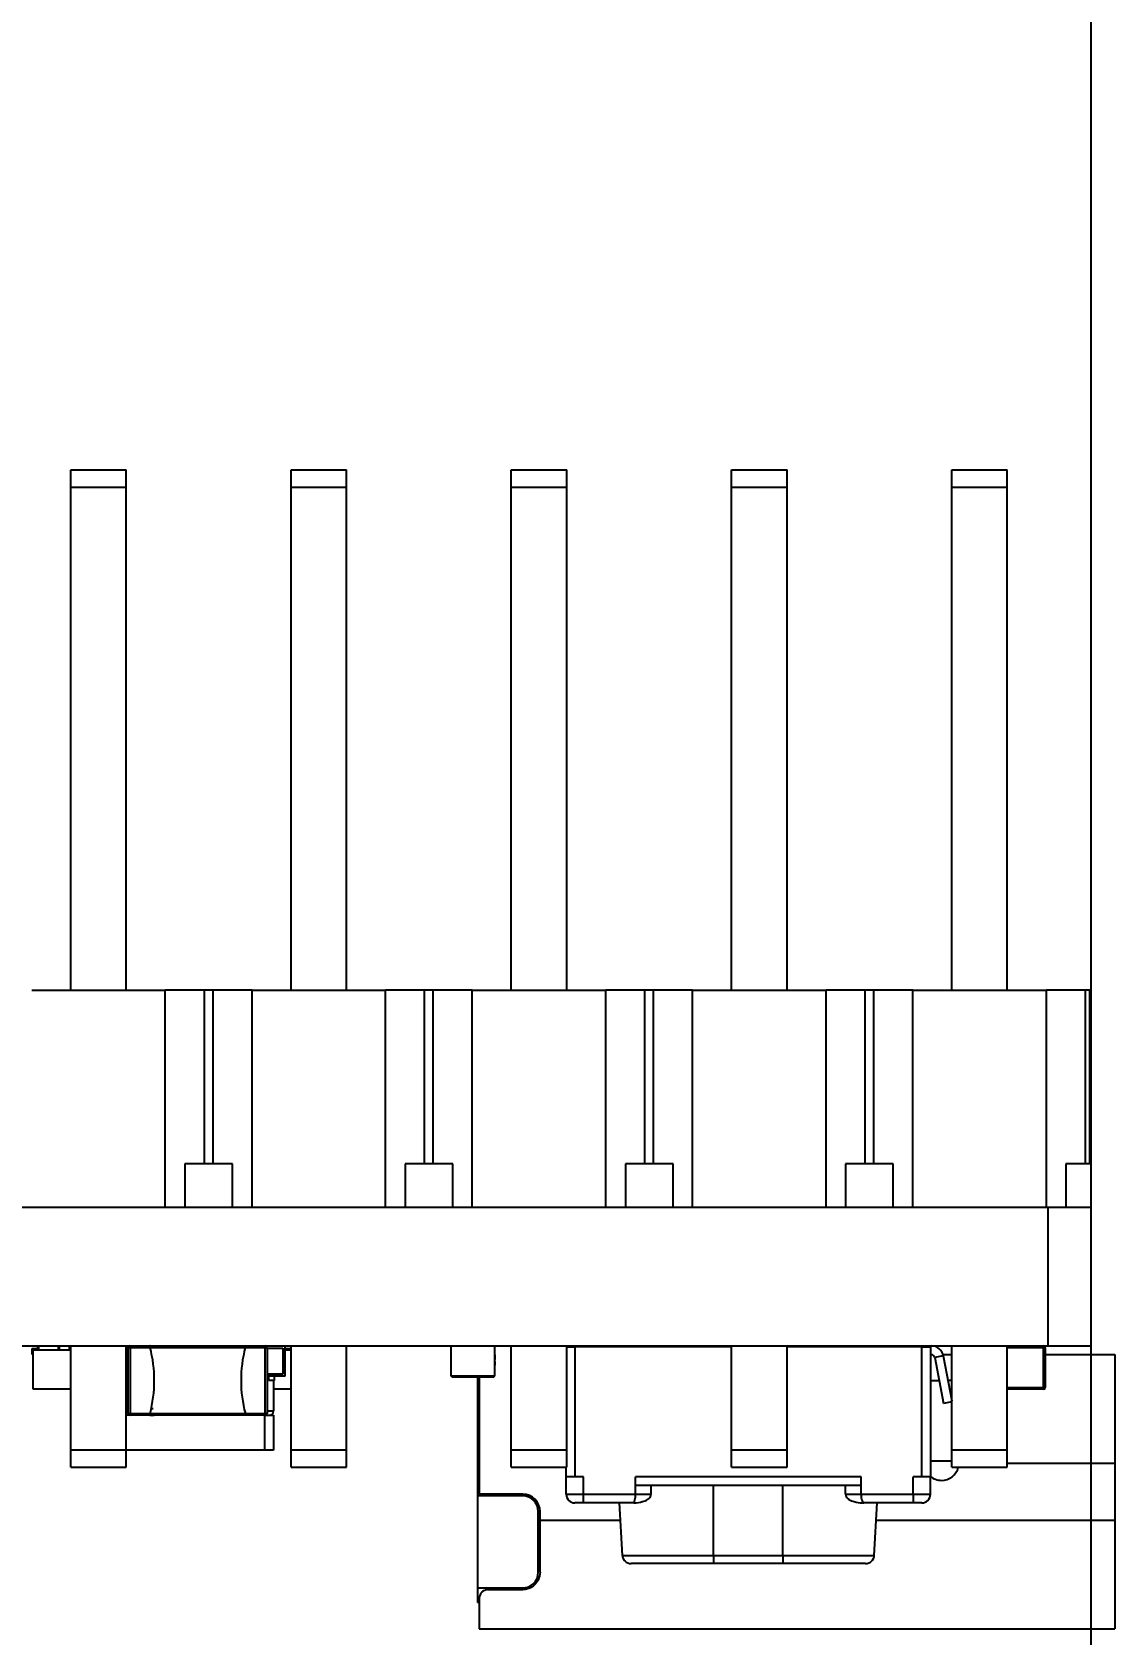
# Model space of a CAD drawing. Header units: millimetres. Extents: x 0 to 297, y 0 to 210.
# Drawn here: x 99.39 to 124.37, y 48.05 to 85.01 of the extents above; entities that cross this region are included whole.
import ezdxf

# ---------------------------------------------------------------- set-up
doc = ezdxf.new("R2010")
doc.units = ezdxf.units.MM
doc.layers.add('图框', color=7, linetype='Continuous')
doc.styles.add('SLDTEXTSTYLE0', font='TXT', dxfattribs={"width": 0.7})
doc.dimstyles.new('SLDDIMSTYLE0', dxfattribs={"dimtxt": 3.5, "dimasz": 4.08, "dimexe": 0, "dimexo": 0.0625, "dimgap": 0.875, "dimtad": 2, "dimlfac": 0.5, "dimrnd": 1e-09, "dimzin": 12, "dimdsep": 46, "dimtxsty": 'SLDTEXTSTYLE0', "dimsah": 1, "dimcen": 0.09, "dimadec": 0, "dimazin": 3, "dimtfac": 1, "dimtofl": 0, "dimtmove": 0, "dimatfit": 3, "dimfxl": 0, "dimfrac": 2, "dimtolj": 1, "dimtzin": 12, "dimarcsym": 0})

# ---------------------------------------------------------------- blocks, each defined once
blk = doc.blocks.new('_D_1')
at = {"layer": '图框'}
for p, q in [((32.492, 126.144), (32.492, 29.353)), ((123.815, 120.344), (123.815, 29.353)), ((32.492, 31.353), (123.815, 31.353))]:
    blk.add_line(p, q, dxfattribs=at)
for points in [[(32.492, 31.353), (36.572, 30.845), (36.572, 31.861)], [(123.815, 31.353), (119.735, 31.861), (119.735, 30.845)]]:
    blk.add_solid(points, dxfattribs=at)
at = {"layer": '图框', "insert": (78.348, 35.865), "char_height": 3.5, "attachment_point": 1, "style": 'SLDTEXTSTYLE0'}
blk.add_mtext('45.66', dxfattribs=at)

msp = doc.modelspace()

# ---------------------------------------------------------------- linework, layer by layer
at = {"color": 7, "linetype": 'Continuous', "lineweight": 25}
for p, q in [((100.286, 74.517), (100.286, 74.917)), ((100.286, 74.917), (101.566, 74.917)), ((101.566, 74.517), (101.566, 74.917)), ((105.366, 74.517), (105.366, 74.917)), ((105.366, 74.917), (106.646, 74.917)), ((106.646, 74.517), (106.646, 74.917)), ((110.446, 74.917), (111.726, 74.917)), ((110.446, 74.517), (110.446, 74.917)), ((111.726, 74.517), (111.726, 74.917)), ((115.526, 74.917), (116.806, 74.917)), ((115.526, 74.517), (115.526, 74.917)), ((116.806, 74.517), (116.806, 74.917)), ((120.606, 74.917), (121.886, 74.917)), ((120.606, 74.517), (120.606, 74.917)), ((121.886, 74.517), (121.886, 74.917)), ((100.286, 74.517), (101.566, 74.517)), ((100.286, 62.917), (100.286, 74.517)), ((101.566, 62.917), (101.566, 74.517)), ((105.366, 74.517), (106.646, 74.517)), ((105.366, 62.917), (105.366, 74.517)), ((106.646, 62.917), (106.646, 74.517)), ((110.446, 74.517), (111.726, 74.517)), ((110.446, 62.917), (110.446, 74.517)), ((111.726, 62.917), (111.726, 74.517)), ((115.526, 74.517), (116.806, 74.517)), ((115.526, 62.917), (115.526, 74.517)), ((116.806, 62.917), (116.806, 74.517)), ((120.606, 74.517), (121.886, 74.517)), ((120.606, 62.917), (120.606, 74.517)), ((121.886, 62.917), (121.886, 74.517)), ((99.386, 62.917), (102.466, 62.917)), ((102.466, 57.917), (102.466, 62.917)), ((103.366, 62.917), (102.466, 62.917)), ((103.366, 58.917), (103.366, 62.917)), ((103.566, 62.917), (103.366, 62.917)), ((103.566, 58.917), (103.566, 62.917)), ((104.466, 62.917), (103.566, 62.917)), ((104.466, 57.917), (104.466, 62.917)), ((104.466, 62.917), (107.546, 62.917)), ((107.546, 57.917), (107.546, 62.917)), ((108.446, 62.917), (107.546, 62.917)), ((108.446, 58.917), (108.446, 62.917)), ((108.646, 62.917), (108.446, 62.917)), ((108.646, 58.917), (108.646, 62.917)), ((109.546, 62.917), (108.646, 62.917)), ((109.546, 57.917), (109.546, 62.917)), ((109.546, 62.917), (112.626, 62.917)), ((112.626, 57.917), (112.626, 62.917)), ((113.526, 62.917), (112.626, 62.917)), ((113.526, 58.917), (113.526, 62.917)), ((113.726, 62.917), (113.526, 62.917)), ((113.726, 58.917), (113.726, 62.917)), ((114.626, 62.917), (113.726, 62.917)), ((114.626, 57.917), (114.626, 62.917)), ((114.626, 62.917), (117.706, 62.917)), ((117.706, 57.917), (117.706, 62.917)), ((118.606, 62.917), (117.706, 62.917)), ((118.606, 58.917), (118.606, 62.917)), ((118.806, 62.917), (118.606, 62.917)), ((118.806, 58.917), (118.806, 62.917)), ((119.706, 62.917), (118.806, 62.917)), ((119.706, 57.917), (119.706, 62.917)), ((119.706, 62.917), (122.786, 62.917)), ((122.786, 57.917), (122.786, 62.917)), ((123.686, 62.917), (122.786, 62.917)), ((123.686, 58.917), (123.686, 62.917)), ((123.786, 62.917), (123.686, 62.917)), ((123.786, 58.917), (123.786, 62.917)), ((123.806, 62.389), (123.786, 62.389)), ((123.806, 62.304), (123.786, 62.304)), ((123.806, 62.142), (123.786, 62.142)), ((123.806, 61.949), (123.786, 61.949)), ((123.806, 61.747), (123.786, 61.747)), ((123.806, 61.747), (123.806, 61.541)), ((123.806, 61.534), (123.786, 61.534)), ((123.806, 61.476), (123.786, 61.476)), ((123.806, 61.476), (123.806, 61.356)), ((123.806, 61.356), (123.786, 61.356)), ((123.806, 61.172), (123.786, 61.172)), ((123.806, 61.097), (123.786, 61.097)), ((123.806, 60.864), (123.786, 60.864)), ((123.806, 60.711), (123.786, 60.711)), ((123.806, 60.702), (123.786, 60.702)), ((123.806, 60.677), (123.786, 60.677)), ((123.806, 60.659), (123.786, 60.659)), ((123.806, 60.864), (123.806, 60.711)), ((123.806, 60.612), (123.786, 60.612)), ((123.806, 60.55), (123.786, 60.55)), ((123.806, 60.549), (123.786, 60.549)), ((123.806, 60.513), (123.786, 60.513)), ((123.806, 60.489), (123.786, 60.489)), ((123.806, 60.465), (123.786, 60.465)), ((123.806, 60.41), (123.786, 60.41)), ((123.806, 60.351), (123.786, 60.351)), ((123.806, 60.328), (123.786, 60.328)), ((123.806, 60.309), (123.786, 60.309)), ((123.806, 60.302), (123.786, 60.302)), ((123.806, 60.279), (123.786, 60.279)), ((123.806, 60.578), (123.806, 60.568)), ((123.806, 60.568), (123.806, 60.556)), ((123.806, 60.55), (123.806, 60.549)), ((123.806, 60.549), (123.806, 60.513)), ((123.806, 60.508), (123.806, 60.489)), ((123.806, 60.324), (123.806, 60.309)), ((123.806, 60.309), (123.806, 60.303)), ((123.806, 60.206), (123.786, 60.206)), ((123.806, 60.114), (123.786, 60.114)), ((123.806, 60.075), (123.786, 60.075)), ((123.806, 59.922), (123.786, 59.922)), ((123.806, 59.909), (123.786, 59.909)), ((123.806, 60.225), (123.806, 60.206)), ((123.806, 60.206), (123.806, 60.114)), ((123.806, 60.106), (123.806, 60.083)), ((123.806, 60.075), (123.806, 59.922)), ((123.806, 59.922), (123.806, 59.909)), ((123.806, 59.909), (123.806, 59.868)), ((123.806, 59.868), (123.786, 59.868)), ((123.806, 59.79), (123.786, 59.79)), ((123.806, 59.68), (123.786, 59.68)), ((123.806, 59.637), (123.786, 59.637)), ((123.806, 59.621), (123.786, 59.621)), ((123.806, 59.58), (123.786, 59.58)), ((123.806, 59.553), (123.786, 59.553)), ((123.806, 59.868), (123.806, 59.79)), ((123.806, 59.621), (123.806, 59.58)), ((123.806, 59.58), (123.806, 59.553)), ((123.806, 59.553), (123.806, 59.434)), ((123.806, 59.434), (123.786, 59.434)), ((123.806, 59.405), (123.786, 59.405)), ((123.806, 59.365), (123.786, 59.365)), ((123.806, 59.434), (123.806, 59.405)), ((123.806, 59.405), (123.806, 59.365)), ((102.916, 58.917), (102.916, 57.917)), ((103.366, 58.917), (102.916, 58.917)), ((103.566, 58.917), (103.366, 58.917)), ((104.016, 58.917), (103.566, 58.917)), ((104.016, 57.917), (104.016, 58.917)), ((107.996, 58.917), (107.996, 57.917)), ((108.446, 58.917), (107.996, 58.917)), ((108.646, 58.917), (108.446, 58.917)), ((109.096, 58.917), (108.646, 58.917)), ((109.096, 57.917), (109.096, 58.917)), ((113.076, 58.917), (113.076, 57.917)), ((113.526, 58.917), (113.076, 58.917)), ((113.726, 58.917), (113.526, 58.917)), ((114.176, 58.917), (113.726, 58.917)), ((114.176, 57.917), (114.176, 58.917)), ((118.156, 58.917), (118.156, 57.917)), ((118.606, 58.917), (118.156, 58.917)), ((118.806, 58.917), (118.606, 58.917)), ((119.256, 58.917), (118.806, 58.917)), ((119.256, 57.917), (119.256, 58.917)), ((123.236, 58.917), (123.236, 57.917)), ((123.686, 58.917), (123.236, 58.917)), ((123.786, 58.917), (123.686, 58.917)), ((48.856, 57.917), (122.824, 57.917)), ((122.824, 57.917), (122.824, 54.716)), ((122.824, 57.917), (123.815, 57.917)), ((123.815, 57.917), (123.815, 54.716)), ((48.856, 54.716), (122.824, 54.716)), ((99.518, 54.716), (99.518, 54.616)), ((99.538, 54.716), (99.538, 54.616)), ((99.998, 54.716), (99.998, 54.616)), ((100.018, 54.716), (100.018, 54.616)), ((100.252, 54.716), (100.252, 54.616)), ((100.272, 54.716), (100.272, 54.616)), ((100.286, 52.317), (100.286, 54.716)), ((101.566, 52.317), (101.566, 54.716)), ((101.578, 54.696), (101.578, 54.716)), ((101.652, 54.676), (101.652, 54.716)), ((102.107, 54.711), (102.107, 54.711)), ((102.107, 54.708), (102.107, 54.711)), ((102.107, 54.708), (102.107, 54.71)), ((102.212, 54.696), (102.212, 54.716)), ((102.458, 54.696), (102.458, 54.716)), ((103.228, 54.696), (103.228, 54.716)), ((103.728, 54.696), (103.728, 54.716)), ((103.836, 54.716), (103.836, 54.696)), ((104.178, 54.696), (104.178, 54.716)), ((104.212, 54.716), (104.212, 54.696)), ((104.317, 54.711), (104.318, 54.711)), ((104.317, 54.708), (104.317, 54.711)), ((104.317, 54.71), (104.317, 54.708)), ((104.772, 54.716), (104.772, 54.676)), ((105.228, 54.016), (105.228, 54.716)), ((105.366, 52.317), (105.366, 54.716)), ((106.646, 52.317), (106.646, 54.716)), ((109.062, 54.016), (109.062, 54.716)), ((110.062, 54.016), (110.062, 54.716)), ((110.446, 52.317), (110.446, 54.716)), ((111.726, 52.317), (111.726, 54.716)), ((112.192, 54.716), (112.192, 54.696)), ((112.308, 54.696), (112.308, 54.716)), ((115.526, 52.317), (115.526, 54.716)), ((116.806, 52.317), (116.806, 54.716)), ((118.315, 54.716), (118.302, 54.696)), ((119.632, 54.716), (119.632, 54.696)), ((120.606, 52.317), (120.606, 54.716)), ((121.886, 52.317), (121.886, 54.716)), ((122.722, 54.716), (122.722, 54.676)), ((122.824, 54.716), (123.815, 54.716)), ((99.398, 54.516), (99.398, 54.656)), ((99.398, 54.656), (99.518, 54.656)), ((99.398, 54.516), (99.418, 54.516)), ((99.418, 53.716), (99.418, 54.616)), ((100.286, 54.616), (99.418, 54.616)), ((100.272, 54.696), (100.286, 54.696)), ((101.566, 54.696), (101.618, 54.696)), ((101.652, 54.676), (101.612, 54.676)), ((101.612, 53.156), (101.612, 54.676)), ((102.116, 54.676), (101.652, 54.676)), ((101.652, 54.676), (101.652, 53.156)), ((102.111, 54.696), (102.103, 54.696)), ((102.113, 54.696), (104.312, 54.696)), ((104.309, 54.676), (102.116, 54.676)), ((104.772, 54.676), (104.309, 54.676)), ((104.321, 54.696), (104.314, 54.696)), ((104.772, 54.676), (104.812, 54.676)), ((104.772, 53.156), (104.772, 54.676)), ((104.812, 54.676), (104.812, 53.156)), ((104.812, 54.666), (105.178, 54.666)), ((105.178, 54.666), (105.178, 54.066)), ((105.228, 54.656), (105.366, 54.656)), ((105.366, 54.616), (105.228, 54.616)), ((110.064, 54.52), (110.062, 54.52)), ((110.064, 54.512), (110.062, 54.512)), ((110.064, 54.494), (110.062, 54.494)), ((110.064, 54.487), (110.062, 54.487)), ((110.064, 54.405), (110.062, 54.405)), ((110.064, 54.405), (110.062, 54.405)), ((110.064, 54.405), (110.062, 54.405)), ((110.064, 54.404), (110.062, 54.404)), ((110.064, 54.404), (110.062, 54.404)), ((110.064, 54.404), (110.062, 54.404)), ((110.064, 54.403), (110.062, 54.403)), ((110.064, 54.402), (110.062, 54.402)), ((110.064, 54.357), (110.062, 54.357)), ((110.064, 54.494), (110.064, 54.488)), ((110.064, 54.487), (110.064, 54.405)), ((110.064, 54.405), (110.064, 54.405)), ((110.064, 54.357), (110.064, 54.275)), ((111.726, 54.696), (111.912, 54.696)), ((111.912, 54.696), (111.912, 51.696)), ((115.526, 54.696), (111.912, 54.696)), ((119.912, 54.696), (116.806, 54.696)), ((119.912, 51.696), (119.912, 54.696)), ((119.912, 54.696), (120.112, 54.696)), ((120.112, 54.696), (120.112, 51.696)), ((120.132, 54.516), (120.112, 54.516)), ((120.409, 54.487), (120.213, 54.45)), ((120.213, 54.45), (120.414, 53.391)), ((120.402, 54.516), (120.606, 54.516)), ((120.409, 54.487), (120.606, 53.451)), ((122.762, 54.676), (122.722, 54.676)), ((122.722, 53.756), (122.722, 54.676)), ((122.762, 54.676), (122.762, 53.756)), ((122.762, 54.516), (124.368, 54.516)), ((124.368, 54.516), (124.368, 52.016)), ((105.178, 54.066), (104.812, 54.066)), ((104.828, 54.066), (104.812, 54.066)), ((104.812, 54.036), (104.828, 54.036)), ((104.828, 54.036), (104.812, 54.004)), ((104.818, 54.016), (104.828, 54.016)), ((104.828, 54.066), (104.828, 54.036)), ((105.178, 54.066), (104.828, 54.066)), ((104.828, 54.066), (104.828, 54.016)), ((105.228, 54.016), (104.828, 54.016)), ((104.853, 53.916), (104.853, 54.016)), ((104.978, 54.016), (104.978, 53.916)), ((110.062, 54.016), (109.062, 54.016)), ((109.082, 53.996), (109.072, 54.016)), ((110.042, 53.996), (109.082, 53.996)), ((109.668, 53.996), (109.668, 51.256)), ((109.708, 53.996), (109.708, 51.296)), ((110.042, 53.996), (110.052, 54.016)), ((110.064, 54.275), (110.062, 54.275)), ((110.064, 54.275), (110.062, 54.275)), ((110.064, 54.275), (110.062, 54.275)), ((110.064, 54.275), (110.062, 54.275)), ((110.064, 54.275), (110.062, 54.275)), ((110.064, 54.274), (110.062, 54.274)), ((110.064, 54.273), (110.062, 54.273)), ((110.064, 54.25), (110.062, 54.25)), ((110.064, 54.275), (110.064, 54.275)), ((99.416, 53.953), (99.418, 53.953)), ((99.416, 53.933), (99.418, 53.933)), ((99.416, 53.919), (99.418, 53.919)), ((99.416, 53.888), (99.418, 53.888)), ((99.416, 53.855), (99.418, 53.855)), ((99.416, 53.841), (99.418, 53.841)), ((99.416, 53.829), (99.418, 53.829)), ((99.416, 53.817), (99.418, 53.817)), ((100.286, 53.716), (99.418, 53.716)), ((104.978, 53.916), (104.853, 53.916)), ((104.958, 53.916), (104.958, 53.216)), ((105.366, 53.716), (104.958, 53.716)), ((120.112, 53.916), (120.314, 53.916)), ((120.606, 53.916), (120.518, 53.916)), ((122.722, 53.716), (121.886, 53.716)), ((122.722, 53.756), (122.762, 53.756)), ((122.722, 53.756), (122.722, 53.716)), ((120.606, 53.427), (120.414, 53.391)), ((101.652, 53.116), (101.566, 53.116)), ((101.612, 53.156), (101.652, 53.156)), ((101.652, 53.156), (102.113, 53.156)), ((101.652, 53.116), (101.652, 53.156)), ((102.116, 53.116), (101.652, 53.116)), ((102.111, 53.122), (102.103, 53.122)), ((102.107, 53.136), (102.107, 53.136)), ((102.107, 53.136), (102.107, 53.135)), ((102.111, 53.148), (102.111, 53.122)), ((102.113, 53.156), (104.312, 53.156)), ((104.309, 53.136), (102.116, 53.136)), ((102.116, 53.116), (102.212, 53.116)), ((102.212, 53.116), (102.212, 53.136)), ((104.212, 53.116), (102.212, 53.116)), ((104.212, 53.136), (104.212, 53.116)), ((104.309, 53.116), (104.212, 53.116)), ((104.772, 53.116), (104.309, 53.116)), ((104.312, 53.156), (104.772, 53.156)), ((104.314, 53.148), (104.314, 53.122)), ((104.321, 53.122), (104.314, 53.122)), ((104.317, 53.136), (104.318, 53.136)), ((104.317, 53.135), (104.317, 53.136)), ((104.758, 52.316), (104.758, 53.116)), ((104.812, 53.156), (104.772, 53.156)), ((104.772, 53.156), (104.772, 53.116)), ((104.772, 53.116), (104.958, 53.116)), ((104.958, 53.116), (104.958, 52.316)), ((100.286, 52.317), (101.566, 52.317)), ((100.286, 51.917), (100.286, 52.317)), ((101.566, 51.917), (101.566, 52.317)), ((104.758, 52.316), (101.566, 52.316)), ((104.958, 52.316), (104.758, 52.316)), ((105.366, 52.317), (106.646, 52.317)), ((105.366, 51.917), (105.366, 52.317)), ((106.646, 51.917), (106.646, 52.317)), ((110.446, 52.317), (111.726, 52.317)), ((110.446, 51.917), (110.446, 52.317)), ((111.726, 51.917), (111.726, 52.317)), ((115.526, 52.317), (116.806, 52.317)), ((115.526, 51.917), (115.526, 52.317)), ((116.806, 51.917), (116.806, 52.317)), ((120.606, 52.317), (121.886, 52.317)), ((120.606, 51.917), (120.606, 52.317)), ((121.886, 51.917), (121.886, 52.317)), ((100.286, 51.917), (101.566, 51.917)), ((105.366, 51.917), (106.646, 51.917)), ((110.446, 51.917), (111.726, 51.917)), ((111.712, 51.696), (111.712, 51.917)), ((115.526, 51.917), (116.806, 51.917)), ((120.606, 52.056), (120.112, 52.056)), ((120.606, 51.917), (121.886, 51.917)), ((124.368, 52.016), (124.368, 50.696)), ((111.912, 51.696), (111.712, 51.696)), ((111.712, 51.296), (111.712, 51.696)), ((112.112, 51.696), (111.912, 51.696)), ((112.112, 51.296), (112.112, 51.696)), ((118.512, 51.696), (113.312, 51.696)), ((113.312, 51.296), (113.312, 51.696)), ((113.312, 51.496), (113.312, 51.696)), ((118.512, 51.496), (113.312, 51.496)), ((113.669, 51.296), (113.669, 51.496)), ((118.156, 51.296), (118.156, 51.496)), ((118.512, 51.296), (118.512, 51.696)), ((118.512, 51.496), (118.512, 51.696)), ((119.912, 51.696), (119.712, 51.696)), ((119.712, 51.296), (119.712, 51.696)), ((120.112, 51.696), (119.912, 51.696)), ((120.112, 51.296), (120.112, 51.696)), ((110.708, 51.256), (109.668, 51.256)), ((109.668, 51.256), (109.668, 49.136)), ((110.708, 51.296), (109.708, 51.296)), ((111.712, 51.296), (112.112, 51.296)), ((112.112, 51.096), (111.912, 51.096)), ((112.112, 51.296), (113.312, 51.296)), ((112.112, 51.096), (112.112, 51.296)), ((113.249, 51.096), (112.112, 51.096)), ((113.007, 49.886), (112.944, 51.096)), ((113.276, 51.096), (113.249, 51.096)), ((113.312, 51.296), (113.669, 51.296)), ((118.156, 51.296), (118.512, 51.296)), ((118.512, 51.296), (119.712, 51.296)), ((118.576, 51.096), (118.548, 51.096)), ((119.712, 51.096), (118.576, 51.096)), ((118.817, 49.886), (118.881, 51.096)), ((119.712, 51.296), (119.712, 51.096)), ((119.712, 51.296), (120.112, 51.296)), ((119.912, 51.096), (119.712, 51.096)), ((111.068, 49.496), (111.068, 50.896)), ((111.108, 50.696), (111.108, 50.896)), ((111.108, 49.496), (111.108, 50.696)), ((124.368, 50.696), (124.368, 48.196)), ((113.007, 49.886), (115.112, 49.886)), ((115.112, 49.696), (113.207, 49.696)), ((115.112, 49.886), (116.712, 49.886)), ((115.112, 49.886), (115.112, 49.696)), ((116.712, 49.696), (115.112, 49.696)), ((116.712, 49.886), (118.817, 49.886)), ((116.712, 49.886), (116.712, 49.696)), ((118.618, 49.696), (116.712, 49.696)), ((109.668, 49.136), (110.708, 49.136)), ((109.668, 49.136), (109.668, 48.796)), ((109.708, 48.796), (109.668, 48.796)), ((109.708, 48.896), (109.708, 48.196)), ((109.908, 49.096), (110.708, 49.096)), ((109.708, 48.196), (124.368, 48.196))]:
    msp.add_line(p, q, dxfattribs=at)
at = {"color": 8, "linetype": 'Continuous', "lineweight": 25}
for p, q in [((103.856, 54.716), (103.856, 54.696)), ((100.286, 54.676), (100.272, 54.676)), ((122.722, 54.676), (121.886, 54.676)), ((121.886, 53.756), (122.722, 53.756)), ((101.566, 53.216), (101.612, 53.216)), ((104.812, 53.216), (104.958, 53.216)), ((121.886, 52.016), (124.368, 52.016)), ((115.112, 49.886), (115.112, 51.496)), ((116.712, 49.886), (116.712, 51.496)), ((111.108, 50.696), (111.068, 50.696)), ((111.108, 50.696), (112.965, 50.696)), ((118.86, 50.696), (124.368, 50.696))]:
    msp.add_line(p, q, dxfattribs=at)
at = {"color": 7, "linetype": 'Continuous', "lineweight": 25, "flags": 128}
msp.add_lwpolyline([(104.198, 53.136), (104.203, 53.133), (104.212, 53.128)], dxfattribs=at)
at = {"color": 7, "linetype": 'Continuous', "lineweight": 25}
for centre, radius, start, end in [((101.652, 54.676), 0.04, 90, 180), ((104.772, 54.676), 0.04, 0, 90), ((120.132, 54.435), 0.282, 10.7672, 90), ((122.722, 54.676), 0.04, 0, 90), ((99.212, 53.922), 3, 345.2121, 14.5618), ((107.212, 53.922), 3, 165.4382, 194.7879), ((120.132, 54.435), 0.0818, 10.7672, 90), ((122.722, 53.756), 0.04, 270, 0), ((101.652, 53.156), 0.04, 180, 270), ((104.772, 53.156), 0.04, 270, 0), ((104.858, 53.216), 0.1, 270, 0), ((120.368, 52.016), 0.4, 270, 345.5375), ((120.368, 52.016), 0.4, 230.2087, 270), ((110.708, 50.896), 0.4, 0, 90), ((110.708, 50.896), 0.36, 0, 90), ((111.912, 51.296), 0.2, 180, 270), ((119.912, 51.296), 0.2, 270, 0), ((113.207, 49.896), 0.2, 183, 270), ((118.618, 49.896), 0.2, 270, 357), ((110.708, 49.496), 0.36, 270, 0)]:
    msp.add_arc(centre, radius, start, end, dxfattribs=at)
for points, knots in [([(123.806, 62.389), (123.806, 62.384), (123.806, 62.375), (123.806, 62.325), (123.806, 62.304)], [0, 0, 0, 0, 0.557939, 1, 1, 1, 1]), ([(123.806, 62.304), (123.806, 62.277), (123.806, 62.23), (123.806, 62.169), (123.806, 62.142)], [0, 0, 0, 0, 0.5608705, 1, 1, 1, 1]), ([(123.806, 62.142), (123.806, 62.132), (123.806, 62.113), (123.806, 62.062), (123.806, 62.006), (123.806, 61.969), (123.806, 61.949)], [0, 0, 0, 0, 0.277909, 0.553175, 0.772919, 1, 1, 1, 1]), ([(123.806, 61.534), (123.806, 61.533), (123.806, 61.531), (123.806, 61.515), (123.806, 61.496), (123.806, 61.483), (123.806, 61.476)], [0, 0, 0, 0, 0.281447, 0.55884, 0.777519, 1, 1, 1, 1]), ([(123.806, 61.356), (123.806, 61.317), (123.806, 61.247), (123.806, 61.195), (123.806, 61.172)], [0, 0, 0, 0, 0.557617, 1, 1, 1, 1]), ([(123.806, 61.172), (123.806, 61.148), (123.806, 61.106), (123.806, 61.1), (123.806, 61.097)], [0, 0, 0, 0, 0.560121, 1, 1, 1, 1]), ([(123.806, 60.702), (123.806, 60.702), (123.806, 60.702), (123.806, 60.688), (123.806, 60.687)], [0, 0, 0, 0, 0.902719, 1, 1, 1, 1]), ([(123.806, 60.677), (123.806, 60.676), (123.806, 60.675), (123.806, 60.664), (123.806, 60.659)], [0, 0, 0, 0, 0.577345, 1, 1, 1, 1]), ([(123.806, 60.659), (123.806, 60.652), (123.806, 60.637), (123.806, 60.62), (123.806, 60.612)], [0, 0, 0, 0, 0.5275932, 1, 1, 1, 1]), ([(123.806, 60.612), (123.806, 60.605), (123.806, 60.591), (123.806, 60.567), (123.806, 60.557), (123.806, 60.55)], [0, 0, 0, 0, 0.287353, 0.555636, 1, 1, 1, 1]), ([(123.806, 60.465), (123.806, 60.455), (123.806, 60.438), (123.806, 60.419), (123.806, 60.41)], [0, 0, 0, 0, 0.535911, 1, 1, 1, 1]), ([(123.806, 60.41), (123.806, 60.397), (123.806, 60.376), (123.806, 60.358), (123.806, 60.351)], [0, 0, 0, 0, 0.5931, 1, 1, 1, 1]), ([(123.806, 60.351), (123.806, 60.347), (123.806, 60.339), (123.806, 60.33), (123.806, 60.328), (123.806, 60.328)], [0, 0, 0, 0, 0.287771, 0.558422, 1, 1, 1, 1]), ([(123.806, 60.302), (123.806, 60.298), (123.806, 60.29), (123.806, 60.282), (123.806, 60.279)], [0, 0, 0, 0, 0.522339, 1, 1, 1, 1]), ([(123.806, 60.279), (123.806, 60.27), (123.806, 60.253), (123.806, 60.232), (123.806, 60.217), (123.806, 60.21), (123.806, 60.206)], [0, 0, 0, 0, 0.242258, 0.495139, 0.726622, 1, 1, 1, 1]), ([(123.806, 59.79), (123.806, 59.767), (123.806, 59.726), (123.806, 59.693), (123.806, 59.68)], [0, 0, 0, 0, 0.577296, 1, 1, 1, 1]), ([(123.806, 59.68), (123.806, 59.666), (123.806, 59.64), (123.806, 59.638), (123.806, 59.637)], [0, 0, 0, 0, 0.5405068, 1, 1, 1, 1]), ([(102.107, 54.71), (102.106, 54.708), (102.105, 54.704), (102.104, 54.699), (102.103, 54.696)], [0, 0, 0, 0, 0.559891, 1, 1, 1, 1]), ([(102.113, 54.716), (102.112, 54.716), (102.11, 54.716), (102.108, 54.713), (102.107, 54.711)], [0, 0, 0, 0, 0.560034, 1, 1, 1, 1]), ([(102.107, 54.711), (102.107, 54.711), (102.107, 54.711), (102.107, 54.71), (102.107, 54.71)], [0, 0, 0, 0, 0.56, 1, 1, 1, 1]), ([(104.312, 54.716), (104.313, 54.716), (104.314, 54.716), (104.316, 54.713), (104.317, 54.711)], [0, 0, 0, 0, 0.560034, 1, 1, 1, 1]), ([(104.318, 54.711), (104.318, 54.711), (104.318, 54.711), (104.318, 54.71), (104.317, 54.71)], [0, 0, 0, 0, 0.559926, 1, 1, 1, 1]), ([(104.317, 54.71), (104.318, 54.708), (104.32, 54.704), (104.321, 54.699), (104.321, 54.696)], [0, 0, 0, 0, 0.559891, 1, 1, 1, 1]), ([(122.757, 54.696), (122.756, 54.698), (122.754, 54.701), (122.752, 54.704), (122.751, 54.705)], [0, 0, 0, 0, 0.559984, 1, 1, 1, 1]), ([(102.111, 54.696), (102.112, 54.693), (102.113, 54.687), (102.115, 54.68), (102.116, 54.676)], [0, 0, 0, 0, 0.559694, 1, 1, 1, 1]), ([(102.111, 54.695), (102.111, 54.696), (102.112, 54.696), (102.113, 54.696), (102.113, 54.696)], [0, 0, 0, 0, 0.5601048, 1, 1, 1, 1]), ([(104.314, 54.696), (104.313, 54.693), (104.311, 54.687), (104.309, 54.68), (104.309, 54.676)], [0, 0, 0, 0, 0.559404, 1, 1, 1, 1]), ([(104.312, 54.696), (104.312, 54.696), (104.313, 54.696), (104.313, 54.695), (104.313, 54.695)], [0, 0, 0, 0, 0.559806, 1, 1, 1, 1]), ([(110.064, 54.512), (110.064, 54.512), (110.064, 54.511), (110.064, 54.507), (110.064, 54.501), (110.064, 54.496), (110.064, 54.494)], [0, 0, 0, 0, 0.242258, 0.495139, 0.726622, 1, 1, 1, 1]), ([(99.416, 53.919), (99.416, 53.923), (99.416, 53.929), (99.416, 53.932), (99.416, 53.933)], [0, 0, 0, 0, 0.5608705, 1, 1, 1, 1]), ([(99.416, 53.829), (99.416, 53.831), (99.416, 53.834), (99.416, 53.839), (99.416, 53.841)], [0, 0, 0, 0, 0.55532, 1, 1, 1, 1]), ([(122.742, 53.722), (122.744, 53.723), (122.747, 53.725), (122.749, 53.727), (122.751, 53.728)], [0, 0, 0, 0, 0.560317, 1, 1, 1, 1]), ([(102.146, 53.277), (102.152, 53.277), (102.165, 53.277), (102.181, 53.277), (102.189, 53.277)], [0, 0, 0, 0, 0.484432, 1, 1, 1, 1]), ([(102.107, 53.135), (102.106, 53.132), (102.105, 53.127), (102.104, 53.123), (102.103, 53.122)], [0, 0, 0, 0, 0.559859, 1, 1, 1, 1]), ([(102.113, 53.156), (102.112, 53.153), (102.11, 53.146), (102.108, 53.139), (102.107, 53.136)], [0, 0, 0, 0, 0.560034, 1, 1, 1, 1]), ([(102.107, 53.136), (102.107, 53.136), (102.107, 53.135), (102.107, 53.135), (102.107, 53.135)], [0, 0, 0, 0, 0.56, 1, 1, 1, 1]), ([(102.116, 53.136), (102.115, 53.137), (102.114, 53.137), (102.113, 53.14), (102.112, 53.144), (102.111, 53.148), (102.111, 53.149)], [0, 0, 0, 0, 0.2799218, 0.5597356, 0.7799239, 1, 1, 1, 1]), ([(102.111, 53.122), (102.112, 53.12), (102.113, 53.117), (102.115, 53.117), (102.116, 53.116)], [0, 0, 0, 0, 0.558486, 1, 1, 1, 1]), ([(104.313, 53.149), (104.313, 53.147), (104.313, 53.143), (104.311, 53.138), (104.309, 53.137), (104.309, 53.136)], [0, 0, 0, 0, 0.280252, 0.5608867, 1, 1, 1, 1]), ([(104.314, 53.122), (104.313, 53.12), (104.311, 53.117), (104.309, 53.117), (104.309, 53.116)], [0, 0, 0, 0, 0.558396, 1, 1, 1, 1]), ([(104.312, 53.156), (104.313, 53.153), (104.314, 53.146), (104.316, 53.139), (104.317, 53.136)], [0, 0, 0, 0, 0.559975, 1, 1, 1, 1]), ([(104.318, 53.136), (104.318, 53.136), (104.318, 53.135), (104.318, 53.135), (104.317, 53.135)], [0, 0, 0, 0, 0.56, 1, 1, 1, 1]), ([(104.317, 53.135), (104.318, 53.132), (104.32, 53.127), (104.321, 53.123), (104.321, 53.122)], [0, 0, 0, 0, 0.559819, 1, 1, 1, 1]), ([(113.249, 51.096), (113.258, 51.1), (113.276, 51.107), (113.298, 51.161), (113.31, 51.228), (113.312, 51.274), (113.312, 51.296)], [0, 0, 0, 0, 0.2761219, 0.5701148, 0.794547, 1, 1, 1, 1]), ([(113.276, 51.096), (113.278, 51.096), (113.344, 51.097), (113.454, 51.112), (113.576, 51.163), (113.638, 51.216), (113.664, 51.258), (113.667, 51.285), (113.669, 51.296)], [0, 0, 0, 0, 0.00887, 0.420564, 0.690271, 0.834678, 0.926145, 1, 1, 1, 1]), ([(118.156, 51.296), (118.157, 51.285), (118.16, 51.258), (118.187, 51.216), (118.248, 51.163), (118.37, 51.112), (118.48, 51.097), (118.547, 51.096), (118.548, 51.096)], [0, 0, 0, 0, 0.073855, 0.165322, 0.309729, 0.579436, 0.99113, 1, 1, 1, 1]), ([(118.512, 51.296), (118.513, 51.278), (118.514, 51.239), (118.522, 51.185), (118.536, 51.137), (118.554, 51.103), (118.569, 51.099), (118.576, 51.096)], [0, 0, 0, 0, 0.1727073, 0.3600415, 0.5559485, 0.7855462, 1, 1, 1, 1]), ([(111.108, 49.496), (111.101, 49.437), (111.086, 49.327), (110.992, 49.203), (110.882, 49.13), (110.785, 49.1), (110.728, 49.097), (110.708, 49.096)], [0, 0, 0, 0, 0.295651, 0.554437, 0.751869, 0.914809, 1, 1, 1, 1]), ([(109.908, 49.096), (109.89, 49.095), (109.852, 49.092), (109.799, 49.067), (109.749, 49.024), (109.714, 48.963), (109.71, 48.919), (109.708, 48.896)], [0, 0, 0, 0, 0.148726, 0.296976, 0.49078, 0.747236, 1, 1, 1, 1])]:
    msp.add_open_spline(points, degree=3, knots=knots, dxfattribs=at)

# ---------------------------------------------------------------- dimensions: what is measured, and where the dimension line sits
at = {"layer": '图框'}
dim = msp.add_linear_dim(base=(123.815, 31.353), p1=(32.492, 126.144), p2=(123.815, 120.344), dimstyle='SLDDIMSTYLE0', dxfattribs=at)
dim.commit()
dim.dimension.update_dxf_attribs({"geometry": '_D_1', "text_midpoint": (82.181, 31.353), "dimtype": 160})

doc.saveas('drawing.dxf')
